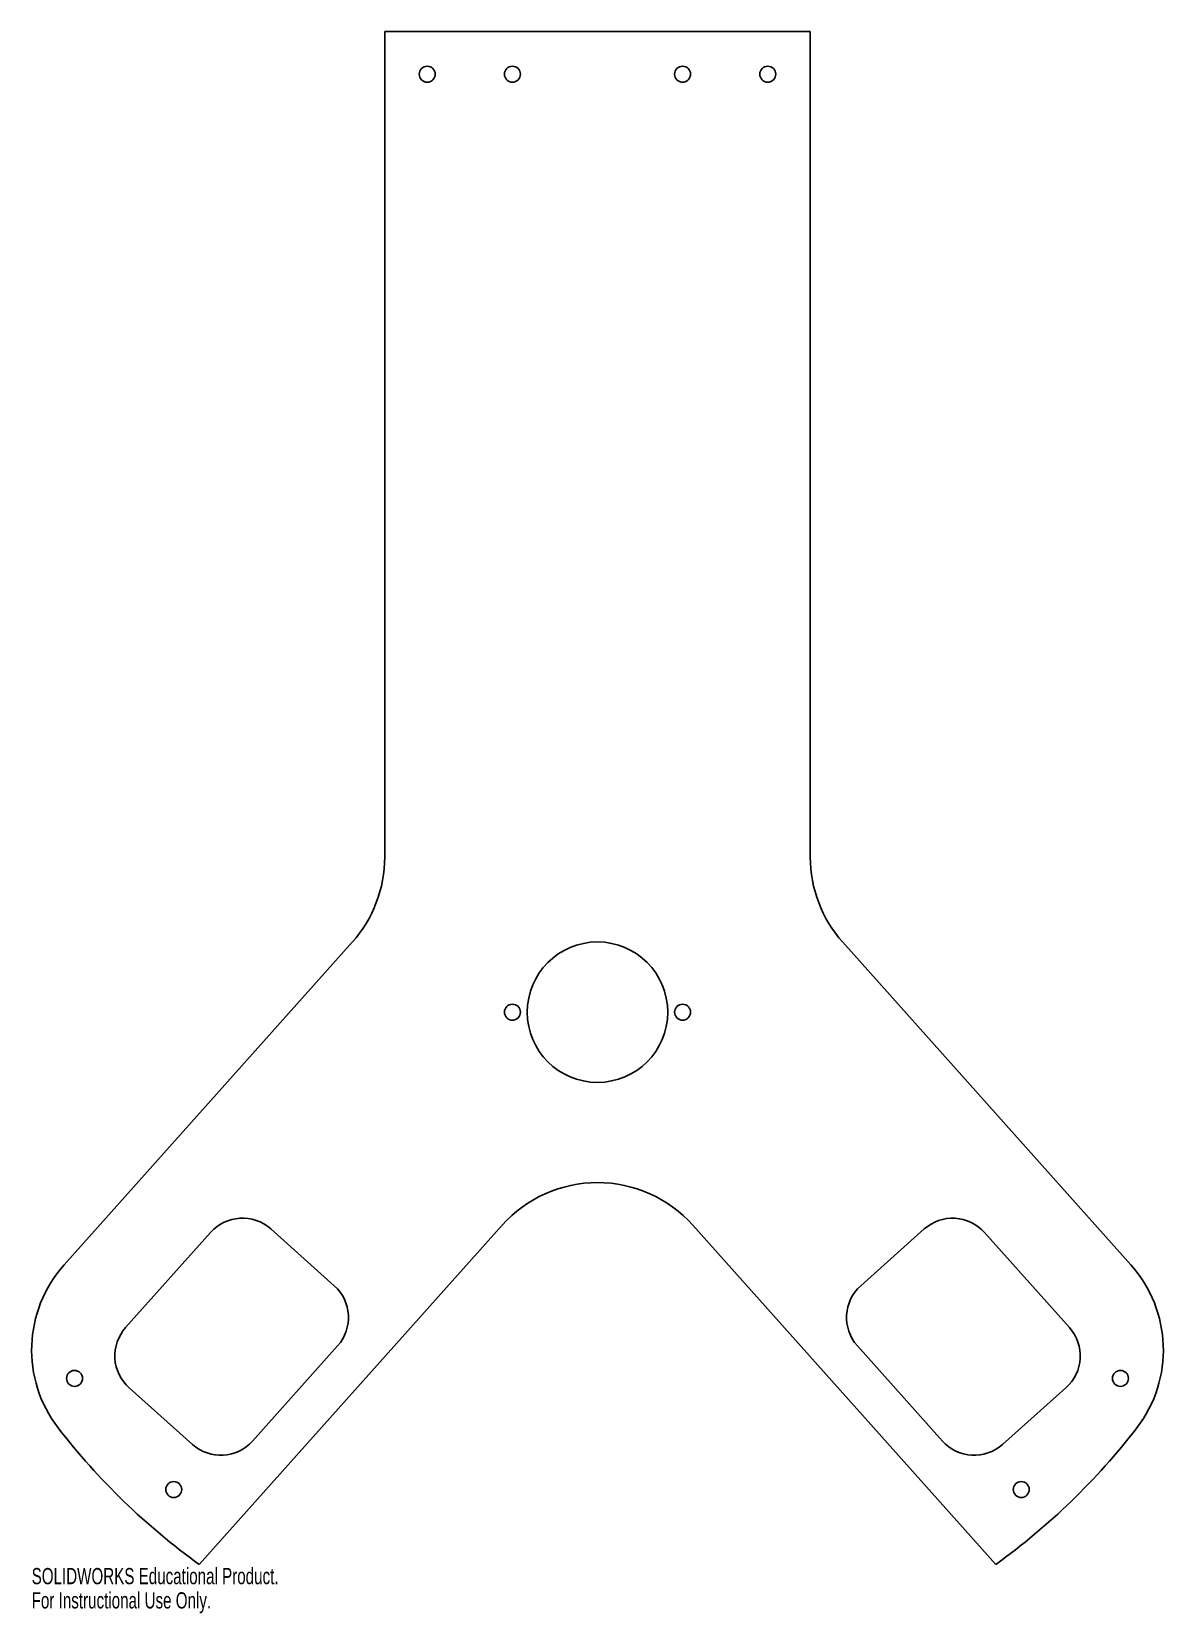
# Model space of a CAD drawing. Header units: inches. Extents: x -6.6 to 6.6, y -7.1 to 11.5.
import ezdxf

# ---------------------------------------------------------------- set-up
doc = ezdxf.new("R2010")
doc.units = ezdxf.units.IN
doc.header["$MEASUREMENT"] = 0
doc.styles.add('SLDTEXTSTYLE0', font='TXT', dxfattribs={"width": 0.7})

msp = doc.modelspace()

# ---------------------------------------------------------------- linework, layer by layer
at = {"color": 7, "linetype": 'Continuous', "lineweight": 25}
for p, q in [((2.5, 11.52), (-2.5, 11.52)), ((-2.5, 1.822), (-2.5, 11.52)), ((2.5, 1.822), (2.5, 11.52)), ((-2.881, 0.823), (-6.267, -2.969)), ((2.881, 0.823), (6.267, -2.969)), ((-4.545, -2.587), (-5.544, -3.706)), ((-1.119, -2.503), (-4.678, -6.49)), ((-3.093, -3.213), (-3.839, -2.547)), ((1.119, -2.503), (4.678, -6.49)), ((3.839, -2.547), (3.093, -3.213)), ((5.544, -3.706), (4.545, -2.587)), ((-4.052, -5.038), (-3.053, -3.919)), ((3.053, -3.919), (4.052, -5.038)), ((-5.504, -4.412), (-4.758, -5.078)), ((4.758, -5.078), (5.504, -4.412))]:
    msp.add_line(p, q, dxfattribs=at)
for centre, radius in [((-2, 11.02), 0.0938), ((-1, 11.02), 0.0938), ((1, 11.02), 0.0938), ((2, 11.02), 0.0938), ((0, 0), 0.825), ((-1, 0), 0.0938), ((1, 0), 0.0937), ((-6.144, -4.302), 0.0938), ((6.144, -4.302), 0.0938), ((-4.979, -5.608), 0.0938), ((4.979, -5.608), 0.0938)]:
    msp.add_circle(centre, radius, dxfattribs=at)
for centre, radius, start, end in [((-4, 1.822), 1.5, 318.2395, 0), ((4, 1.822), 1.5, 180, 221.7605), ((0, -3.502), 1.5, 41.7605, 138.2395), ((-4.172, -2.92), 0.5, 48.2395, 138.2395), ((4.172, -2.92), 0.5, 41.7605, 131.7605), ((-5.148, -3.968), 1.5, 138.2395, 217.6245), ((5.148, -3.968), 1.5, 322.3755, 41.7605), ((-3.426, -3.586), 0.5, 318.2395, 48.2395), ((3.426, -3.586), 0.5, 131.7605, 221.7605), ((-5.171, -4.039), 0.5, 138.2395, 228.2395), ((5.171, -4.039), 0.5, 311.7605, 41.7605), ((0, 0), 8, 217.6245, 234.2129), ((0, 0), 8, 305.7871, 322.3755), ((-4.425, -4.705), 0.5, 228.2395, 318.2395), ((4.425, -4.705), 0.5, 221.7605, 311.7605)]:
    msp.add_arc(centre, radius, start, end, dxfattribs=at)

# ---------------------------------------------------------------- texts
at = {"color": 7, "linetype": 'Continuous', "char_height": 0.1903, "attachment_point": 1, "style": 'SLDTEXTSTYLE0'}
for s, insert in [('SOLIDWORKS Educational Product.', (-6.648, -6.53)), ('For Instructional Use Only.', (-6.648, -6.815))]:
    msp.add_mtext(s, dxfattribs=dict(at, insert=insert))

doc.saveas('drawing.dxf')
